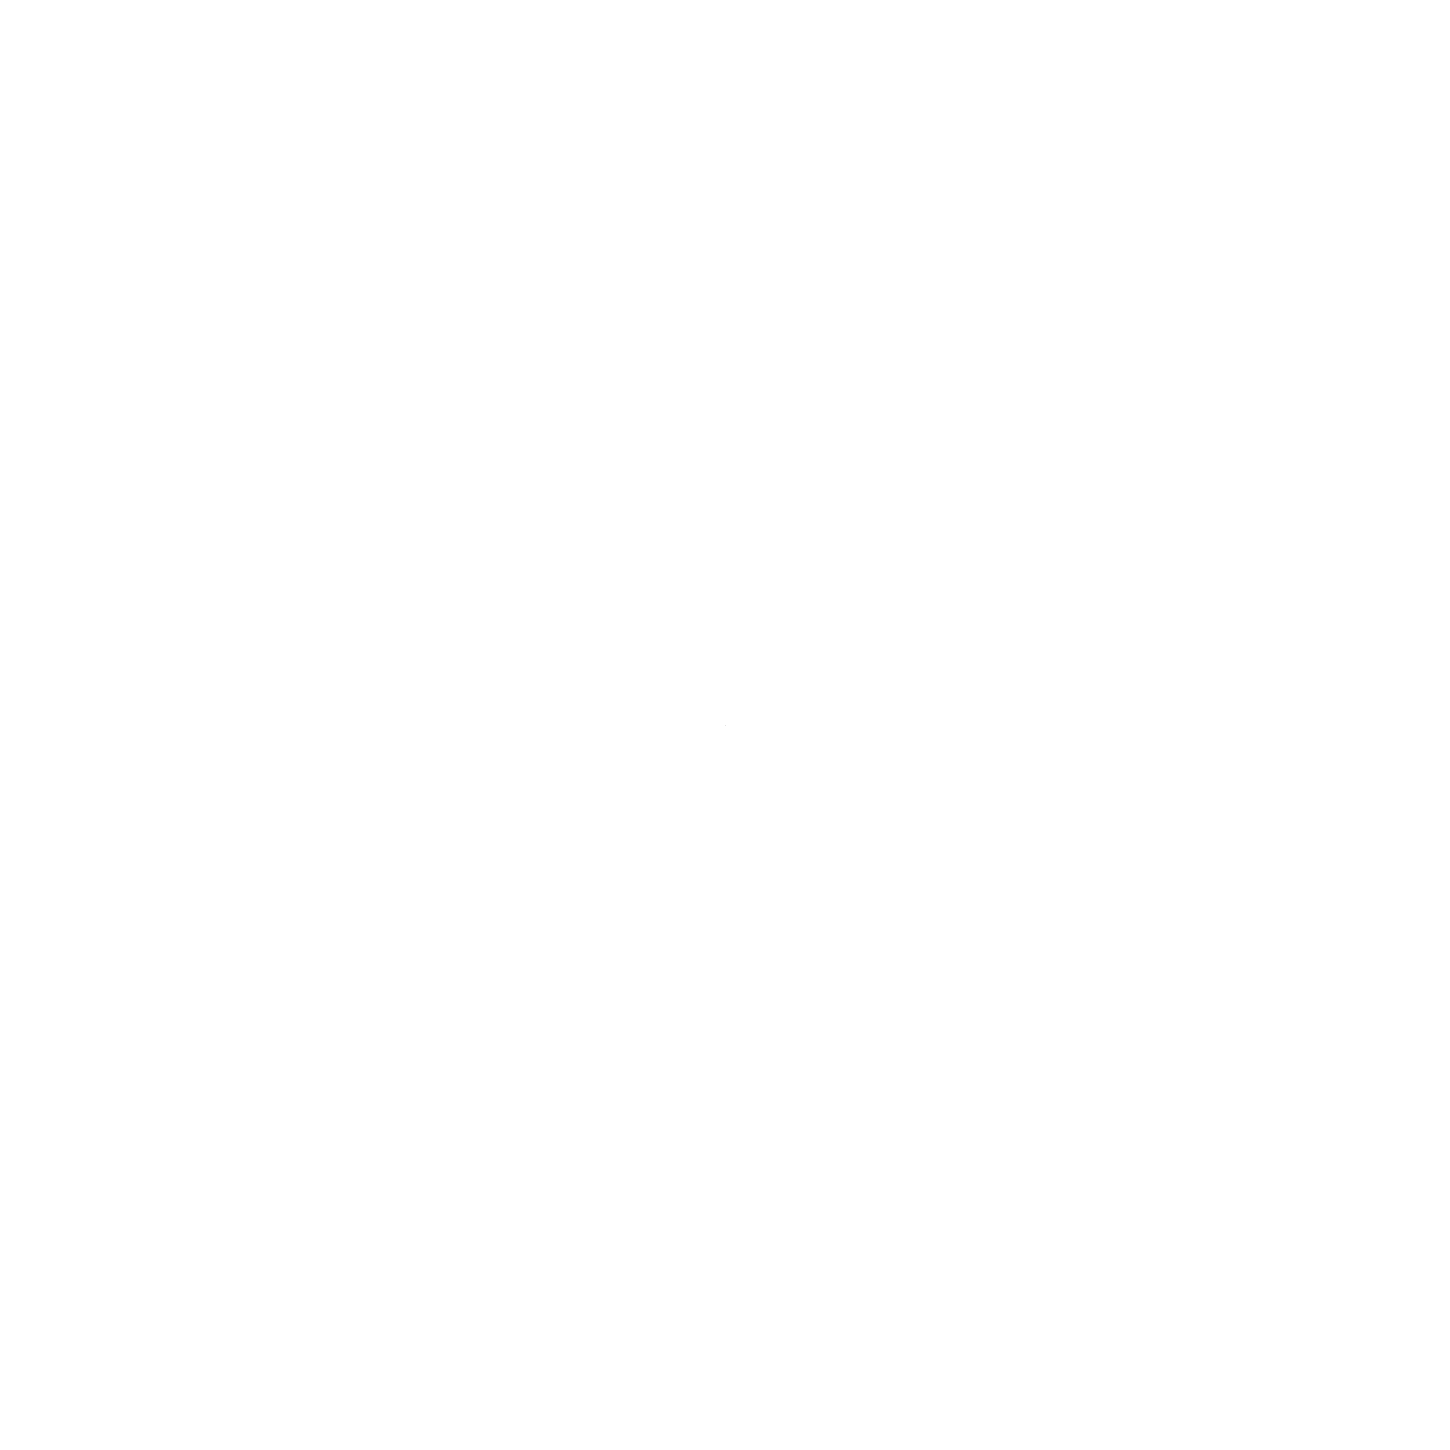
# Model space of a CAD drawing. Header units: millimetres. Extents: x -22.5 to -22.5, y 0 to 0.
import ezdxf

# ---------------------------------------------------------------- set-up
doc = ezdxf.new("R2010")
doc.units = ezdxf.units.MM

msp = doc.modelspace()

# ---------------------------------------------------------------- linework, layer by layer
msp.add_line((-22.5, 0, 15), (-22.5, 0, -15))

doc.saveas('drawing.dxf')
